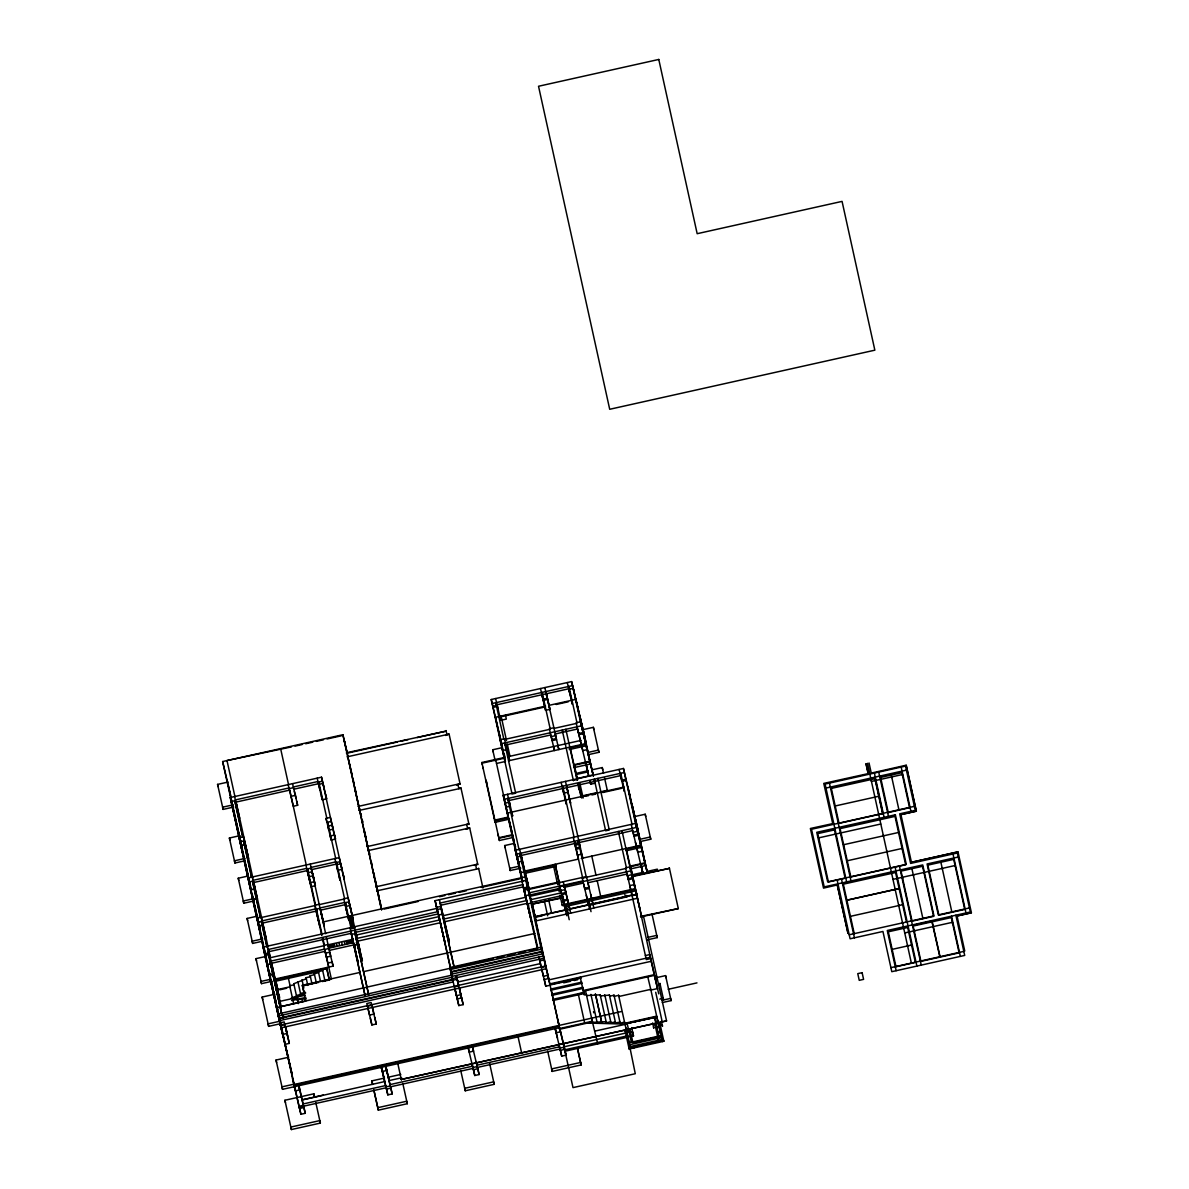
<?xml version="1.0" encoding="UTF-8"?>
<svg xmlns="http://www.w3.org/2000/svg" width="1189" height="1189" viewBox="0 0 1189 1189"><rect width="100%" height="100%" fill="white"/><g stroke="black" fill="none" stroke-linecap="round" stroke-linejoin="round"><path stroke-width="1.5" d="M625.904 1027.95L635.283 1073.726L572.994 1087.623L563.229 1043.333M305.707 992.949L292.732 999.355L292.286 997.482L296.626 996.516L293.802 983.734L306.331 978.725L306.078 977.67L310.433 976.704L310.18 975.664L314.52 974.683L314.282 973.642L318.622 972.661L318.37 971.621L320.584 981.668M505.132 745.131L504.612 742.932L515.684 793.197L512.058 793.999L491.235 699.518L571.627 681.594L585.3 738.978M298.573 1084.888L299.673 1089.912L295.333 1090.893L222.64 761.54L342.893 734.728L347.262 753.038M291.439 746.915L226.995 760.559L234.946 796.675M295.006 746.127L302.125 744.537M305.677 743.749L312.796 742.159M316.363 741.371L323.482 739.781M327.049 738.978L341.288 735.813M492.127 703.531L572.548 685.607L576.754 703.383M497.002 704.765L568.699 688.788M492.855 706.281L497.195 705.315L498.325 710.442M569.784 693.35L568.892 689.323L573.247 688.357L574.124 692.384M493.093 707.381L497.433 706.415M542.987 699.325L547.326 698.359M545.602 706.117L495.456 717.294L505.206 761.525L500.108 739.721L504.448 738.755L509.576 760.544L508.684 756.531M549.169 705.315L575.862 699.37L586.132 745.8L569.308 749.546M502.679 716.402L543.15 707.381M556.14 704.483L568.253 701.792M346.415 752.771L446.157 731.116L417.176 737.581M346.549 753.321L397.26 742.025M400.886 741.208L408.124 739.603M501.996 720.058L506.321 719.092L505.429 715.065M545.602 710.323L549.942 709.357L549.065 705.345L546.435 694.331L547.594 699.459L543.239 700.425L542.095 695.297L545.602 710.323L540.475 688.535M233.683 807.034L223.116 809.397L217.572 784.398L228.139 782.05M347.099 756.843L449.085 734.103L445.637 735.456M284.855 1024.665L280.5 1025.646L230.265 797.537L321.535 777.19L326.618 798.815L322.278 799.796L317.939 781.515L293.297 786.999L297.651 805.28L293.297 806.246L288.957 787.965L235.348 799.915L239.688 818.195M553.717 727.772L549.348 728.738L554.46 750.541L553.569 746.514M504.597 739.424L549.511 729.407M553.866 728.441L576.323 723.432M322.427 781.218L318.087 782.184L317.195 778.156M235.868 802.129L289.477 790.165M293.832 789.199L318.459 783.714M322.947 783.417L319.336 784.22L318.801 782.02L326.901 818.597M500.985 743.749L581.376 725.825L593.088 774.96L576.65 778.632M233.148 804.834L222.596 807.197L223.116 809.397M505.86 744.968L550.775 734.965M555.114 733.999L577.586 728.991L576.145 722.763L580.514 721.797L593.445 776.164M495.159 760.722L492.707 749.769L501.49 747.807M551.22 736.615L555.56 735.649M582.818 729.674L593.37 727.326L593.906 729.526M290.933 796.348L295.288 795.382L294.396 791.354M502.605 750.512L506.945 749.546M551.845 739.528L556.184 738.562M578.642 733.554L582.996 732.587M583.249 733.687L578.909 734.653L577.765 729.541L581.272 744.567L577.037 726.791M508.862 819.266L495.085 822.342L481.857 762.506L504.537 757.452M508.089 756.665L581.168 740.375M482.021 763.189L503.096 758.493M496.512 763.457L505.474 761.465M508.981 760.678L585.612 743.601M568.951 748.03L585.776 744.284M587.842 752.459L598.394 750.11L598.914 752.31L588.362 754.658M358.038 806.439L460.009 783.7L456.561 785.052M243.73 861.044L234.932 863.006L229.388 838.022L239.94 835.659M358.915 810.452L461.035 788.262L458.731 788.203M247.669 854.386L243.463 836.788L239.123 837.755L248.501 880.157M326.054 818.374L330.408 817.408L335.476 839.033L331.137 839.999L326.054 818.374L326.945 822.387L331.285 821.421M577.616 779.821L574.228 764.676L589.803 761.198M573.499 765.419L589.937 761.763M248.546 858.413L244.354 840.801L240.015 841.767L244.206 859.379M574.019 767.618L590.457 763.962L580.069 716.967M577.616 773.043L588.169 770.695M591.691 769.907L602.243 767.559L602.764 769.759M575.758 774.604L587.856 771.914L585.984 764.051M515.863 852.424L503.2 795.278L623.452 768.466L638.017 829.892M573.291 780.356L576.918 779.553M504.091 799.305L624.374 772.478M244.964 858.458L234.411 860.806L234.932 863.006M508.951 800.539L620.524 775.659M505.072 803.155L509.427 802.174M589.982 781.158L590.71 784.19L595.05 783.224L594.337 780.192M563.66 793.152L568 792.186M621.609 780.222L625.949 779.256M505.964 807.168L510.304 806.201L509.16 801.074M626.217 780.356L621.877 781.322L620.717 776.209M582.625 795.827L596.7 792.691M600.222 791.904L607.267 790.343M507.435 813.053L624.106 787.044M580.975 796.66L588.362 795.738M591.929 794.936L595.54 794.133M602.704 792.543L621.743 788.292M366.896 846.642L468.867 823.903L466.697 824.393L467.589 828.421M494.713 820.826L508.506 817.764L509.487 821.837M254.357 900.861L243.79 903.224L238.246 878.225L247.044 876.263M367.773 850.67L469.7 827.945L466.266 829.283M248.873 881.985L253.212 881.019L252.336 876.992M311.176 868.089L306.821 869.055L305.945 865.042M340.143 861.639L335.803 862.605L334.912 858.577M253.584 882.55L307.193 870.586M311.548 869.62L336.175 864.135M340.678 863.838L337.052 864.641L336.532 862.441L344.632 899.018M307.773 872.741L312.113 871.775L313.851 878.745M250.701 889.684L255.055 888.718L254.164 884.69M308.664 876.769L313.004 875.803M498.875 838.304L512.652 835.228M253.064 899.597L257.404 898.616L253.064 880.336L306.673 868.386L311.013 886.667L315.367 885.701L314.476 881.673L310.136 882.654L307.044 869.664M521.54 875.624L512.518 834.678L498.756 837.755L499.41 840.504L513.172 837.442L509.784 823.13M253.822 898.661L243.269 901.009L243.79 903.224M520.767 868.193L510.215 870.541L504.656 845.557L513.455 843.596M634.644 816.575L645.211 814.227L645.731 816.427M522.357 882.134L515.313 850.239L635.595 823.412L647.411 873.439M901.054 814.643L916.377 811.225L906.241 765.181L871.255 773.088L869.025 762.966M375.739 886.86L477.681 864.135L474.233 865.473M521.064 855.486L632.637 830.621M516.918 857.001L521.272 856.035L524.78 871.061L519.652 849.258M846.642 881.896L825.969 788.069L906.404 770.145M261.461 941.465L252.663 943.427L247.119 918.443L257.671 916.08M575.134 845.186L579.489 844.22M633.098 832.255L637.438 831.289M831.349 788.411L874.911 778.706L882.595 813.618L839.033 823.338L831.319 788.322M880.514 777.457L901.812 772.701M376.631 890.873L478.691 868.698M319.142 904.279L314.803 905.245L315.68 909.273L320.034 908.307M261.268 917.536L314.877 905.587M319.217 904.621L343.844 899.122M871.329 781.455L902.213 774.574M575.758 848.099L580.113 847.133M633.722 835.183L638.062 834.217M518.062 862.129L522.417 861.148L521.272 856.035M257.731 922.188L262.07 921.222L261.194 917.209L256.839 918.176L262.219 940.737M262.531 923.095L316.14 911.131M320.48 910.165L345.107 904.68M518.478 866.38L509.68 868.342L510.215 870.541M639.667 839.36L650.22 837.011L650.755 839.211L640.202 841.559M258.682 925.874L263.022 924.908L263.913 928.921M346.489 910.521L345.613 906.494L349.952 905.528L350.844 909.54M524.022 871.225L577.869 859.231M581.287 858.458L640.693 845.216M520.589 872.711L556.497 864.715M625.8 849.258L640.856 845.914M525.3 873.261L555.694 866.484L555.055 864.314L559.454 884.23M626.157 850.774L641.213 847.415L627.688 786.241M835.109 805.993L878.879 796.244M322.546 922.07L526.177 876.665L529.15 890.085M642.134 851.279L637.809 852.231L636.918 848.218M349.194 916.793L351.513 916.288L351.989 918.636M384.017 909.095L418.246 901.455M439.41 896.744L444.805 895.54M448.387 894.737L455.58 893.132M459.162 892.33L466.341 890.739M481.307 887.395L520.945 878.567M349.358 917.522L351.662 917.016M349.521 918.294L351.84 917.774M349.774 919.424L352.093 918.904M262.695 938.879L252.127 941.227L252.663 943.427M439.425 899.701L440.896 906.404L436.556 907.37L435.085 900.668L526.355 880.321L528.198 888.02L523.844 889M349.982 920.42L352.301 919.9M350.205 921.43L352.524 920.925M352.836 922.278L350.517 922.798L351.29 925.859M350.829 924.269L353.148 923.749M523.279 886.845L440.688 905.26L442.739 914.103L438.384 915.069L435.605 902.867M351.26 926.186L353.579 925.681M436.913 908.381L263.051 947.143L276.264 1003.085M528.971 888.673L559.647 881.837M580.5 978.22L580.232 977.12L583.353 991.21L654.351 975.381L630.393 866.053L644.884 862.828M437.076 909.57L441.431 908.604M524.007 890.189L528.362 889.223M582.64 878.106L586.251 877.304M586.638 877.214L625.756 868.505M437.656 911.725L268.134 949.521L278.152 991.849M630.467 868.936L645.538 865.577M914.386 806.335L811.507 829.268L824.215 886.905L922.738 864.938L933.96 915.872L849.199 934.762M888.257 812.563L909.54 807.717L901.901 772.582M590.71 894.336L591.587 898.349L586.474 876.561L528.54 889.476L529.283 892.82L582.892 880.871L587.247 899.315L586.355 895.302M268.655 951.72L351.617 933.231M355.214 932.414L438.176 913.925M558.949 882.699L559.826 886.712L630.824 870.883L621.981 830.665L622.516 832.865M268.877 952.865L264.523 953.831L278.895 1018.393M529.804 895.02L560.182 888.242M563.749 887.455L583.413 883.07M587.901 882.773L627.019 874.049M265.013 955.391L269.353 954.425M356.299 935.044L438.875 916.63L442.59 932.681M529.283 892.82L530.16 896.283L560.584 889.491L564.076 905.215M560.822 890.561L565.161 889.595M631.82 874.732L627.465 875.699L628.357 879.726L632.697 878.76M272.073 981.282L261.521 983.645L255.977 958.646L266.529 956.298M632.682 874.673L643.234 872.31M646.757 871.522L657.309 869.174L657.844 871.374M840.207 828.599L895.005 816.382L905.646 864.73L850.848 876.947L839.865 827.707M632.206 875.921L647.277 872.563L632.548 806.603M631.968 876.144L669.452 868.356L632.102 876.694M328.001 944.497L323.661 945.463L324.538 949.476L328.892 948.51L326.41 937.259M270.126 957.754L323.735 945.79M328.075 944.824L352.717 939.34M439.618 919.974L357.027 938.389L362.363 961.009L355.808 933.484L351.454 934.45L364.904 995.03M443.973 919.008L526.549 900.593L531.884 923.214L523.487 887.99L527.842 887.024L536.224 922.248M561.327 892.85L530.903 899.627L534.753 915.545M561.446 893.489L565.786 892.508M584.616 888.317L588.971 887.351M561.698 894.589L566.053 893.608L564.909 888.495L570.675 913.033M818.582 837.888L880.707 824.036M357.681 941.138L440.272 922.738M444.627 921.757L527.203 903.358M531.557 902.377L561.981 895.599M270.854 961.098L324.463 949.149L328.744 967.088M527.292 903.952L531.632 902.986M563.051 897.249L532.375 904.086L563.17 897.799M271.389 963.298L324.998 951.349M329.338 950.383L353.965 944.883M267.243 964.74L271.582 963.774L273.069 970.477M355.66 952.062L354.173 945.359L358.528 944.393M325.489 953.162L329.843 952.196L330.72 956.224L326.38 957.19M567.525 899.493L563.17 900.459L561.684 894.173M634.168 884.646L629.828 885.612L630.705 889.625L625.592 867.836L645.018 863.377L631.894 803.853M562.144 904.918L635.06 888.659M359.123 950.591L357.205 941.554M635.223 889.342L562.308 905.602L559.989 895.109M564.612 906.687L635.58 890.858L626.202 848.456L626.722 850.655M843.64 844.71L898.661 832.449M269.606 974.653L273.946 973.687M269.769 975.337L274.109 974.371M534.991 916.645L565.786 909.793M569.412 908.976L632.801 894.841M327.852 963.075L332.207 962.109L333.083 966.122L275.135 979.037M535.05 916.882L565.83 910.016M569.457 909.213L636.472 894.262M535.154 917.343L542.407 915.723M627.524 896.744L588.704 905.364L587.827 901.351L588.644 904.799M636.501 894.708L632.176 895.674L631.285 891.661M269.784 979.468L261 981.43L261.521 983.645M535.927 920.895L637.349 898.289M275.298 979.736L327.109 968.173M325.058 981.326L322.472 969.6L326.812 968.634L329.398 980.36L326.559 967.578L326.812 968.634M275.655 981.237L322.724 970.64L322.472 969.6M847.177 860.791L902.183 848.426M293.638 1003.561L289.7 985.755L294.04 984.789L293.802 983.734M276.19 989.872L289.953 986.811M279.787 989.798L286.668 988.267M282.269 1006.295L305.707 1001.079L302.348 985.28L360.148 972.394M363.641 971.621L534.916 933.439M302.511 985.963L318.815 982.337M322.338 981.549L329.68 979.914M281.332 1023.521L268.655 1026.345L262.145 997.066L274.822 994.227M640.499 916.422L678.31 908.574L640.633 916.972M297.889 981.713L300.728 994.494L296.373 995.461L296.626 996.516M291.037 998.388L305.32 995.208M278.776 1001.599L292.539 998.537M298.127 1003.026L297.131 998.611L292.791 999.592L292.286 997.482M906.152 765.315L916.243 811.151L900.92 814.569L911.443 862.293L957.977 851.814L971.428 912.825L957.16 916.006M291.558 1000.588L305.855 997.408M911.443 862.293L957.888 851.933M297.384 999.667L306.331 998.775M451.434 974.415L449.873 967.519L541.158 947.172L550.106 985.235L545.766 986.201L538.81 957.041M493.167 958.557L276.859 1007.514M496.749 957.754L503.973 956.149M507.569 955.347L514.792 953.741M518.389 952.939L525.612 951.319M529.209 950.516L536.432 948.911M450.319 969.525L541.604 949.179M958.23 857.031L927.078 863.972L938.299 914.906L969.451 907.95M450.839 971.725L542.125 951.378M450.913 972.216L542.199 951.854M542.63 953.875L451.359 974.222L458.82 1005.582L463.175 1004.616L459.34 988.014L460.812 994.717L456.472 995.683L454.986 988.98L458.82 1005.582M451.879 976.422L543.165 956.075L541.158 947.172M278.285 1016.001L452.162 977.239L452.682 979.439L278.82 1018.2M892.909 879.384L954.945 865.562M452.4 978.621L543.685 958.275M278.88 1018.676L452.741 979.914M452.801 980.271L457.141 979.305L457.973 982.56M539.732 960.89L544.072 959.924M647.916 937.363L656.714 935.401L657.235 937.601L646.682 939.964M280.738 1021.039L268.06 1023.863L268.655 1026.345M457.854 982.01L540.43 963.595M279.846 1022.882L284.201 1021.916L289.313 1043.377L284.959 1044.343L279.326 1020.682L453.187 981.921L449.873 967.519M280.366 1025.081L545.513 965.973M367.431 1006.266L371.785 1005.285M454.376 986.885L458.716 985.904M541.307 967.504L545.647 966.523M846.761 900.177L899.211 888.495M846.776 900.281L899.226 888.584M281.02 1027.846L546.167 968.723L530.16 896.283M547.743 975.337L543.403 976.303L541.931 969.6M645.404 955.555L649.759 954.589L650.279 956.788M457.349 998.879L461.704 997.913M548.634 978.532L544.28 979.498L545.766 986.201M548.932 979.87L650.353 957.264L656.224 982.218M650.651 958.602L646.296 959.568L630.898 890.308M850.328 916.362L902.778 904.68M549.808 983.898L651.23 961.292M549.972 984.581L580.767 977.715M549.63 985.101L580.886 978.131M376.244 1023.997L371.131 1002.535L366.777 1003.501L371.889 1024.963L376.244 1023.997L374.758 1017.294M563.72 982.827L570.661 981.282M574.138 980.509L577.616 979.736M550.522 989.114L581.778 982.144M550.789 990.214L582.03 983.244M551.666 994.242L582.922 987.271M551.934 995.342L583.175 988.371M551.027 989.203L559.499 1027.653L282.536 1089.332L276.026 1060.053L288.704 1057.229M552.826 999.355L584.067 992.399M581.347 993.454L578.3 994.138L584.661 1022.956L624.463 1024.086L656.833 1016.863L650.71 989.159M553.078 1000.454L584.334 993.499M655.005 977.967L665.572 975.619L666.093 977.819M586.415 994.435L584.245 994.925L583.19 990.511L654.188 974.683L658.751 993.87M913.078 925.31L931.923 921.103M971.294 912.751L957.026 915.931L964.755 951.022M650.755 989.367L618.889 996.471L618.622 995.371L614.282 996.337L614.014 995.238L609.675 996.204L609.407 995.104L600.445 995.936L600.192 994.836L586.623 995.55L585.464 990.705M904.71 932.949L952.255 922.352L952.448 923.184M650.398 990.169L657.502 988.579L654.544 975.188M668.218 989.293L696.977 982.887M659.746 999.117L663.224 998.344L663.551 999.711L659.895 983.258L660.237 984.641M661.797 1000.365L670.596 998.403L671.116 1000.603L662.318 1002.565M892.062 949.387L911.666 945.017M294.619 1084.041L281.942 1086.865L282.536 1089.332M293.817 1084.561L621.267 1011.557M293.98 1085.245L559.127 1026.137L531.751 901.946M559.291 1028.604L592.271 1021.247L596.685 1039.543M559.454 1029.302L592.479 1021.931L592.048 1019.924M586.311 994.242L592.523 1022.362L606.093 1021.648L606.36 1022.748L610.7 1021.782L610.968 1022.882L615.308 1021.916L615.575 1023.016L619.915 1022.05L620.182 1023.149L624.537 1022.168L624.79 1023.283L656.67 1016.164L658.513 1023.907M560.48 1031.77L556.125 1032.751L555.025 1027.712M315.843 1102.738L320.361 1123.085L291.394 1129.55L284.899 1100.271L313.866 1093.806L314.461 1096.288M372.618 1084.457L371.83 1080.89L384.508 1078.066M388.119 1077.249L400.797 1074.425M594.678 1031.16L625.117 1024.383M890.903 967.653L963.833 951.393M302.036 1099.825L323.23 1095.099M302.169 1099.959L384.746 1081.559M389.1 1080.578L401.659 1077.784M654.723 1017.606L655.615 1021.633L657.785 1021.143L658.037 1022.243M666.568 1020.875L401.288 1079.434L666.568 1020.875L643.531 916.333M658.914 1042.367L654.901 1024.175L659.821 1023.075L663.848 1041.267L629.159 1048.995L625.132 1030.818L630.066 1029.719L630.259 1030.536M303.046 1103.986L385.637 1085.572M389.977 1084.606L472.568 1066.191M476.923 1065.225L559.499 1046.81M564.181 1046.781L625.265 1033.167M629.011 1032.334L632.489 1031.562L632.816 1032.929M658.706 1025.706L662.184 1024.933L662.511 1026.315L661.411 1021.396M299.004 1106.29L303.344 1105.324L298.766 1084.517M564.151 1047.182L559.796 1048.148L558.919 1044.135M303.581 1106.186L386.157 1087.772M390.512 1086.805L473.088 1068.391M477.443 1067.425L560.034 1049.01M303.864 1107.524L299.524 1108.505L276.769 1006.132M386.455 1089.124L390.809 1088.143M473.385 1069.728L477.74 1068.762M560.316 1050.348L564.671 1049.382M564.834 1049.798L627.777 1035.768M565.161 1051.18L626.321 1037.551M629.902 1036.749L633.484 1035.946L631.641 1027.623M300.906 1114.271L305.246 1113.305L303.775 1106.602L299.42 1107.568L300.906 1114.271L292.509 1078.542M380.911 1065.864L387.837 1094.891L392.177 1093.925L390.705 1087.222M467.857 1046.483L474.768 1075.51L479.108 1074.544L477.636 1067.841M554.787 1027.103L561.698 1056.129L566.053 1055.163L564.938 1050.14M659.271 1035.991L629.174 1042.708L630.051 1046.588L661.931 1039.483L661.233 1036.511L659.048 1037.001L659.315 1038.101L655.615 1021.633M634.644 1042.114L659.434 1036.6M629.62 1044.715L661.485 1037.611M377.73 1107.687L406.712 1101.237L407.307 1103.704L378.325 1110.169L373.792 1089.823M581.168 1064.943L580.574 1062.476L551.607 1068.926L552.186 1071.408L581.168 1064.943L577.616 1048.861M494.238 1084.323L493.643 1081.856L464.661 1088.307L465.256 1090.789L494.238 1084.323L489.511 1062.877M654.723 1016.833L656.833 1016.863M624.582 894.871L627.911 896.283M955.124 865.324L955.317 866.142M942.312 868.238L942.505 869.055M902.406 774.411L902.6 775.243M924.121 872.295L924.314 873.112M933.306 926.231L933.499 927.048M891.765 776.789L891.958 777.606M913.375 874.866L913.568 875.699M881.108 779.167L881.302 779.984M902.719 877.244L902.912 878.077M914.46 930.497L914.653 931.329M874.688 796.199L874.881 797.016M878.567 813.752L878.76 814.584M879.786 818.805L879.979 819.637M883.338 834.886L883.531 835.718M886.875 850.967L887.068 851.8M890.487 867.346L890.68 868.178M891.601 872.444L891.809 873.261M895.035 888.555L895.243 889.372M898.691 904.606L898.884 905.438M902.481 922.322L902.674 923.154M903.714 927.39L903.908 928.223M907.579 944.958L907.787 945.775M911.428 963.387L867.48 763.323M835.689 833.875L835.882 834.708M818.76 837.651L818.953 838.483M621.267 775.496L620.747 773.296L632.102 824.676M636.531 846.865L643.071 874.405M630.393 866.053L631.047 868.817M629.932 866.87L641.778 916.882M618.889 833.682L618.369 831.483L626.469 868.059M662.228 1021.841L655.704 992.295M659.821 1023.075L660.014 1023.907M663.848 1041.267L663.64 1040.434L628.966 1048.163L629.159 1048.995M647.767 976.823L650.918 990.051M661.039 1035.604L661.485 1037.477M662.407 1041.579L657.948 1021.529M598.424 780.593L597.904 778.379L609.273 829.981L605.647 830.799L594.277 779.196L594.797 781.396M656.343 1024.383L654.619 1017.204L626.127 1023.551L656.893 1017.13L657.785 1021.143M654.901 1024.175L655.094 1025.007M576.918 704.066L586.192 743.006M653.489 1026.88L653.816 1028.247L652.657 1022.941M569.442 688.609L568.922 686.41L577.022 723.001M568.892 689.323L571.151 698.76M581.451 745.25L588.733 775.927L585.984 763.249M566.365 731.488L565.845 729.288L577.037 779.954M570.571 749.263L570.051 747.064L577.245 779.627M574.228 764.676L574.882 767.425M562.739 732.29L562.219 730.091L573.425 780.757M600.817 897.011L597.19 880.603M633.157 1034.579L633.484 1035.946M633.886 1047.078L634.079 1047.895M627.123 1023.476L628.803 1030.521M545.736 691.582L546.256 693.782M624.953 1023.967L626.648 1031.086M545.706 691.582L549.942 709.357M630.542 1048.683L626.068 1028.634M625.132 1030.818L625.34 1031.636M566.395 785.409L570.616 803.184L569.739 799.171M578.657 842.644L578.136 840.445L586.4 877.75M591.75 899.033L593.876 907.906M542.645 694.584L542.11 692.384L550.21 728.976M563.318 788.411L562.783 786.211L574.153 837.591M575.03 843.462L574.51 841.247L582.773 878.552M590.517 908.738L588.674 901.024L591.022 911.666M587.425 899.999L589.536 908.827M568.045 901.693L567.688 900.192L563.363 901.143L565.474 909.971M569.784 909.005L568.966 905.557L569.858 909.57L565.533 910.536L561.773 893.905M568.416 903.521L563.289 881.718M593.489 1011.705L593.757 1012.805M568.045 913.746L566.276 906.315L569.219 919.721M597.666 1043.927L596.64 1039.335M559.826 886.712L566.767 915.723M496.274 704.928L495.754 702.729L503.854 739.305M491.235 699.518L499.87 736.006M500.658 739.469L501.193 741.668M501.565 743.244L502.308 746.395M504.166 753.885L504.894 756.917M508.253 800.687L507.733 798.488L519.088 849.867M525.122 872.206L528.347 885.731M524.943 871.745L527.069 880.692M527.232 881.376L529.224 889.744M534.916 916.229L535.273 917.745M520.366 855.649L519.846 853.449L528.05 890.487L527.515 888.287M521.763 861.594L522.283 863.794M527.99 889.298L527.47 887.098L541.842 951.646M557.656 1019.434L558.667 1023.699M559.974 1029.184L564.567 1048.46M495.783 760.128L520.96 874.227M558.964 1025.453L566.053 1055.163M492.707 749.769L493.227 751.968M508.892 819.102L511.79 831.215M503.2 795.278L508.327 817.081L494.55 820.142L495.085 822.342M513.41 838.126L514.287 842.154M515.432 846.627L514.911 844.428L515.491 847.103M515.313 850.239L519.548 868.015M519.727 868.698L520.083 870.199M520.425 871.7L522.432 880.321M520.054 870.452L516.189 854.252L636.457 827.44L623.452 768.466M520.425 872.027L522.729 881.658M528.54 905.988L528.02 903.789L537.71 947.767M524.379 890.115L523.859 887.915L537.428 948.896M555.055 1027.757L557.507 1038.027M504.656 845.557L505.191 847.757M481.857 762.506L482.377 764.705M482.912 767.217L483.269 768.733M486.702 782.867L486.048 780.118L499.41 840.504M493.836 816.813L494.193 818.329M497.998 834.277L498.518 836.476M446.915 734.594L446.024 730.566M457.973 784.74L458.865 788.753M521.689 1053.172L517.958 1036.318M475.689 865.161L476.447 868.624M441.06 908.678L440.539 906.479L454.124 967.474M442.903 916.392L442.382 914.192L454.376 968.054M457.111 978.651L457.765 981.401M461.867 998.611L462.224 1000.112M456.219 975.456L463.175 1004.616M456.219 976.541L456.739 978.74M472.196 1045.517L479.108 1074.544M437.448 909.496L436.913 907.296L451.285 971.844L450.765 969.644M439.276 917.195L438.756 914.995L452.34 975.976M435.085 900.668L444.939 942.595L443.467 935.892M451.954 976.615L451.627 975.233L277.84 1013.979L283.487 1037.64M343.948 739.439L348.154 757.066M347.56 755.684L351.81 773.519M354.872 789.02L359.97 810.675M360.772 813.796L361.501 816.813M362.021 819.325L362.749 822.357L362.155 819.667M363.745 829.238L369.645 854.311L369.051 851.621M372.603 869.441L378.087 892.805M378.503 894.217L379.217 897.234M355.57 932.013L356.314 935.149M352.449 920.895L353.148 923.898M354.783 931.492L355.674 935.371M356.195 938.166L358.736 948.807M356.15 938.076L357.83 945.166M328.194 824.423L327.659 822.223L335.759 858.815M356.388 942.312L356.641 943.367M385.533 1065.552L389.323 1081.44M385.266 1064.898L392.177 1093.925M349.581 918.235L350.22 921.014M345.91 904.844L345.39 902.644L351.141 928.787M345.613 906.494L348.853 920.42L344.587 902.481L319.96 907.965L324.225 925.919L320.985 911.993L321.862 916.006M351.944 936.011L352.687 939.132M354.173 945.359L356.135 953.623M384.448 1080.207L381.193 1066.518L382.264 1071.512L386.603 1070.531L385.504 1065.507M371.83 1080.89L372.41 1083.357M311.384 868.698L314.476 881.673M315.367 885.701L311.028 867.42L335.655 861.936L339.995 880.217L339.103 876.189M333.083 966.122L328.818 948.183L353.445 942.684L351.245 933.306M280.767 749.308L288.555 784.725M308.01 870.824L307.55 868.906L315.575 905.201M316.868 911.042L316.408 909.109L322.056 934.554M315.902 909.867L318.994 922.857M319.886 926.885L315.605 908.931L261.996 920.895L266.277 938.834M304.577 991.418L304.83 992.473L300.475 993.439L300.728 994.494M302.348 985.28L303.775 991.269M289.7 985.755L290.146 987.628M320.361 1123.085L319.782 1120.618L290.8 1127.068L291.394 1129.55M222.64 761.54L229.953 792.528M268.669 955.228L268.149 953.028L281.719 1014.024M230.265 797.537L234.456 815.149M234.619 815.832L235.957 821.48M236.373 823.189L239.628 836.893M240.163 839.092L240.877 842.109M235.348 819.176L231.142 801.564L235.496 800.598L234.605 796.571M235.511 819.86L235.868 821.376M236.195 822.743L240.52 840.905M241.412 844.621L242.125 847.653M298.335 1084.279L305.246 1113.305M243.314 855.367L240.951 845.453L245.306 844.487L246.182 848.5M243.477 856.05L244.503 860.316M244.83 861.683L248.085 875.386M249.021 879.295L248.501 877.096L249.081 879.771M249.735 882.327L250.463 885.344M244.726 861.579L245.38 864.329M245.707 865.711L246.524 869.129M258.608 922.53L247.981 877.958L339.266 857.611L344.349 879.236L343.458 875.223M259.128 925.042L259.841 928.074M262.442 942L263.438 946.132M263.839 947.841L267.109 961.544M275.878 1002.253L276.398 1004.452L273.767 991.626M283.651 1038.339L284.661 1042.604M284.988 1043.972L288.258 1057.675M288.659 1059.384L290.562 1067.365M285.122 1045.042L290.666 1068.287M291.008 1069.728L292.033 1074.068L290.933 1069.045M217.572 784.398L218.107 786.613M229.388 838.022L229.923 840.222M238.246 878.225L238.781 880.425M247.119 918.443L247.639 920.643M255.977 958.646L256.497 960.846M262.145 997.066L262.739 999.533M276.026 1060.053L276.621 1062.535M284.899 1100.271L285.479 1102.738M932.221 921.906L940.113 956.996M932.013 921.951L939.89 957.041M368.664 994.643L355.08 933.647L368.531 994.212M351.989 936.664L365.038 995.446M952.998 853.97L965.988 912.944M955.852 915.203L964.71 955.421L891.795 971.681L882.937 931.463L850.09 938.79L837.086 879.815M940.9 862.322L951.899 912.186M951.512 916.184L960.37 956.387M901.173 767.098L910.923 811.329M891.26 774.96L898.988 810.066M911.933 868.773L922.917 918.636M880.603 777.324L888.242 812.473M878.716 772.092L888.465 816.338M899.389 865.919L921.252 965.111M874.376 773.073L884.111 817.304M895.049 866.885L916.897 966.077M875.119 778.557L882.862 813.662M906.523 922.188L895.585 872.533L843.343 884.17L854.296 933.841M866.142 764.022L868.252 773.593L823.754 783.402L832.731 823.605L810.378 828.495L823.516 888.124L837.324 884.943L847.995 933.35L837.234 885.062M865.949 763.665L868.119 773.519M896.134 970.7L887.276 930.497L970.343 911.978L957.353 853.003L910.625 863.422L899.701 813.826L915.262 810.348L905.528 766.117L825.092 784.056L825.969 788.069M829.432 783.09L850.997 880.93M841.44 878.849L854.43 937.824M669.318 867.807L678.31 908.574M645.211 814.227L650.755 839.211M635.684 819.816L647.411 873.008M629.13 792.29L630.021 796.318M637.185 830.19L638.33 835.317L633.975 836.283L632.83 831.156M641.51 866.959L643.071 873.974M652.077 914.371L657.235 937.601M665.572 975.619L671.116 1000.603M641.376 866.513L642.922 873.529M623.348 787.207L624.225 791.235L619.112 769.432M635.461 842.169L636.338 846.182L631.225 824.393M636.591 892.88L637.378 896.491M630.527 866.603L639.905 909.02M631.552 873.633L632.444 877.66L628.089 878.626L627.197 874.599M593.37 727.326L598.914 752.31M602.243 767.559L603.536 773.266M604.562 778.067L607.401 790.789M583.338 730.73L593.311 775.822M577.304 705.419L578.196 709.432M586.162 745.622L587.054 749.65L582.729 750.616L581.852 746.588M571.627 681.594L581.376 725.825M590.116 781.5L590.71 784.19M571.523 700.336L572.399 704.349L567.287 682.56M579.92 783.566L583.16 798.027M578.686 783.744L581.807 797.923M578.404 783.373L581.525 797.537M578.24 784.264L581.139 797.343M578.285 786.241L579.058 789.749M591.795 856.125L596.031 875.357M630.066 1029.719L632.934 1042.694M628.624 1029.912L631.404 1042.337M618.577 995.163L624.79 1023.283M613.97 995.03L620.182 1023.149M592.152 900.385L593.029 904.398M555.308 734.549L556.452 739.662L552.097 740.628L550.953 735.515M557.923 745.548L558.815 749.575L544.83 687.569M567.108 788.158L568.268 793.286M588.079 883.323L589.239 888.451L584.884 889.417L583.74 884.289M565.503 781.396L582.729 858.146L581.852 854.118L577.497 855.084L578.389 859.112L573.261 837.309M609.363 994.896L615.575 1023.016M562.769 789.124L563.913 794.252M565.384 800.138L566.276 804.15L561.149 782.362M582.149 877.512L583.011 881.539M604.755 994.762L610.968 1022.882M600.148 994.628L606.36 1022.748M595.392 993.796L601.753 1022.614M595.526 994.494L601.485 1021.514M590.918 994.376L597.146 1022.481M562.338 894.069L565.563 908.604M555.278 864.477L559.573 883.932M553.45 865.399L557.686 884.631M558.458 888.124L559.216 891.616M548.768 900.177L551.592 913.033M577.423 1048.178L580.574 1062.476M544.413 901.158L547.653 915.812M501.104 716.031L506.499 740.509M507.272 744.002L509.962 756.249M499.826 716.313L500.688 720.341L495.59 698.538M506.068 745.518L507.183 750.645M499.677 734.891L504.805 758.181M527.039 879.875L529.135 889.862M531.751 901.203L536.016 921.089M547.609 973.702L549.155 980.732M511.775 812.087L512.667 816.1L507.54 794.311M526.355 880.321L529.67 894.723L525.33 895.689L522.016 881.287M528.674 892.954L529.432 896.447M560.227 1049.426L561.698 1056.129M529.521 913.301L523.13 885.612M539.702 960.251L541.173 966.939M547.668 1051.061L552.186 1071.408M449.085 734.103L460.143 784.25M460.901 787.713L469.001 824.453M469.7 827.945L477.815 864.685M478.573 868.148L482.957 888.049M476.105 1061.539L477.205 1066.563L472.865 1067.529L471.974 1063.516M447.822 934.926L449.293 941.629L440.168 903.046L522.744 884.646L525.82 897.249L443.229 915.664L444.701 922.367M472.806 1047.806L473.549 1051.15L469.194 1052.131L468.094 1047.093M443.883 918.413L446.93 931.715M456.398 975.961L458.582 985.354M473.296 1068.807L474.768 1075.51M460.723 1070.442L465.256 1090.789M352.865 778.201L354.04 783.506M354.812 787.044L356.432 794.401M359.643 808.728L360.416 812.28M360.713 813.618L361.307 816.293M364.488 830.769L366.093 838.007M371.354 861.936L372.157 865.562M373.747 872.8L374.55 876.412M375.219 879.637L378.132 892.701M379.692 899.939L381.297 907.177M344.409 741.059L345.3 745.072M348.54 759.816L381.61 909.867M342.893 734.728L381.461 909.659M402.774 1083.357L407.307 1103.704M397.706 1063.144L401.421 1079.984M385.697 1065.136L390.274 1085.943L385.935 1086.909L381.476 1066.548M323.378 784.889L324.255 788.916M325.741 794.802L326.618 798.815M335.476 839.033L334.599 835.005L330.245 835.986L331.137 839.999M341.094 865.31L341.986 869.337L337.631 870.303L336.755 866.291M356.061 932.339L356.819 935.817M358.365 942.788L360.252 951.274M372.573 1007.187L373.881 1014.098L369.541 1015.064L368.055 1008.361M321.535 777.19L354.768 927.985M355.541 931.463L357.77 941.747M354.322 926.781L356.328 935.684M351.26 916.065L353.95 928.252M350.636 916.199L353.311 928.386M350.012 916.333L352.702 928.52M349.328 916.496L352.003 928.683M354.456 944.036L355.035 946.905M386.351 1088.188L387.837 1094.891M319.024 785.87L319.915 789.882M321.387 795.768L322.278 799.796M356.537 955.272L358.008 961.975L349.982 927.762M370.418 1018.26L371.889 1024.963M352.212 940.336L352.672 942.491M351.29 940.544L351.766 942.684M350.354 940.752L350.829 942.907M349.194 941.019L349.67 943.159M347.708 941.346L348.169 943.486M346.311 941.658L346.787 943.798M344.364 942.089L344.825 944.229M341.763 942.669L342.239 944.809M373.985 1090.506L378.325 1110.169M339.103 943.263L339.564 945.404M336.606 943.813L337.082 945.968M334.481 944.289L334.956 946.444M333.024 944.616L333.485 946.771M331.909 944.869L332.385 947.009M330.839 945.106L331.315 947.247M329.621 945.374L330.096 947.514M295.318 794.52L296.106 798.101M313.004 874.836L313.807 878.448M321.476 913.241L323.066 920.479M328.788 945.567L329.264 947.707M296.76 801.252L297.651 805.28M292.568 783.655L293.445 787.668L289.105 788.634L288.214 784.621M310.284 864.076L325.667 933.751M328.001 945.731L328.476 947.886M322.784 938.062L324.448 945.418M289.7 789.927L306.331 865.384M307.119 868.966L321.773 935.49M322.368 938.195L324.166 946.325M324.954 949.937L331.33 978.815M314.282 973.642L316.378 983.065M310.18 975.664L312.023 984.031M306.078 977.67L307.817 985.428M301.991 979.691L303.834 988.074M301.724 998.701L302.467 1002.045M297.131 998.611L298.246 1003.65M288.362 978.057L290.339 987.019M313.866 1093.806L314.654 1097.388M275.67 979.736L278.122 990.645M278.88 994.138L279.653 997.616M236.135 802.055L252.856 877.928M253.614 881.406L261.966 919.275M262.397 921.267L267.971 946.548M268.714 949.937L270.349 957.383M271.493 962.57L281.377 1007.217M286.029 1028.322L287.604 1035.604M289.313 1043.377L285.464 1026.776L286.95 1033.479L282.596 1034.445L279.549 1021.143M236.448 804.269L237.324 808.297M243.463 836.788L244.354 840.801M267.391 946.162L271.226 962.778M282.714 1015.213L283.458 1018.572M242.868 837.338L234.768 800.747L242.749 836.937M251.726 877.541L243.626 840.965L251.607 877.155M260.584 917.759L252.484 881.168L260.465 917.358M266.871 946.236L261.357 921.386L267.109 947.529M268.015 951.468L269.546 958.438M281.496 1012.746L270.111 961.292L281.748 1014.068M229.789 791.532L230.666 795.545M259.321 925.562L259.915 928.237M277.052 1006.043L277.795 1009.387M228.11 784.606L228.942 788.158M229.091 789.065L239.762 837.309M239.925 838.23L248.1 875.282M249.898 883.323L251.503 890.561M252.172 893.786L253.896 901.411M254.565 904.636L257.478 917.7M257.879 919.513L263.557 945.24M264.226 948.465L265.816 955.703M267.48 963.283L268.253 966.761M269.026 970.254L270.557 977.224M271.464 981.163L272.994 988.133M231.677 803.764L239.643 839.954M249.393 884.185L257.359 920.375M258.251 924.388L265.935 959.241M267.02 964.294L279.415 1020.593M658.78 59.45L538.528 86.262L609.704 409.284L874.851 350.175L842.065 201.387L697.17 233.698L658.78 59.45M332.236 825.107L327.896 826.073L328.773 830.1L333.128 829.119L332.236 825.107M579.221 843.12L574.882 844.086L576.026 849.199L580.366 848.233L579.221 843.12M348.124 897.829L343.77 898.795L344.661 902.808L349.001 901.842L353.207 919.454L348.124 897.829M895.362 814.792L816.739 832.315L827.678 881.911L906.286 864.388L895.362 814.792M834.485 829.907L817.764 833.623L828.421 881.941L845.126 878.225L834.485 829.907M922.56 866.305L901.039 871.106L912.067 921.163L933.588 916.362L922.56 866.305M953.712 859.365L927.851 865.131L938.879 915.188L964.74 909.422L953.712 859.365M951.334 917.536L913.152 926.053L920.925 961.366L959.107 952.865L951.334 917.536M907.683 927.479L888.302 931.804L896.001 966.716L915.381 962.406L907.683 927.479M862.114 972.661L857.759 973.642L859.246 980.345L863.586 979.364L862.114 972.661M658.929 1026.27L656.759 1026.746L657.012 1027.861L659.196 1027.37L658.929 1026.27M660.073 1031.383L657.903 1031.874L658.171 1032.973L660.341 1032.498L660.073 1031.383M871.017 779.464L870.824 778.646L870.913 779.494"/></g></svg>
